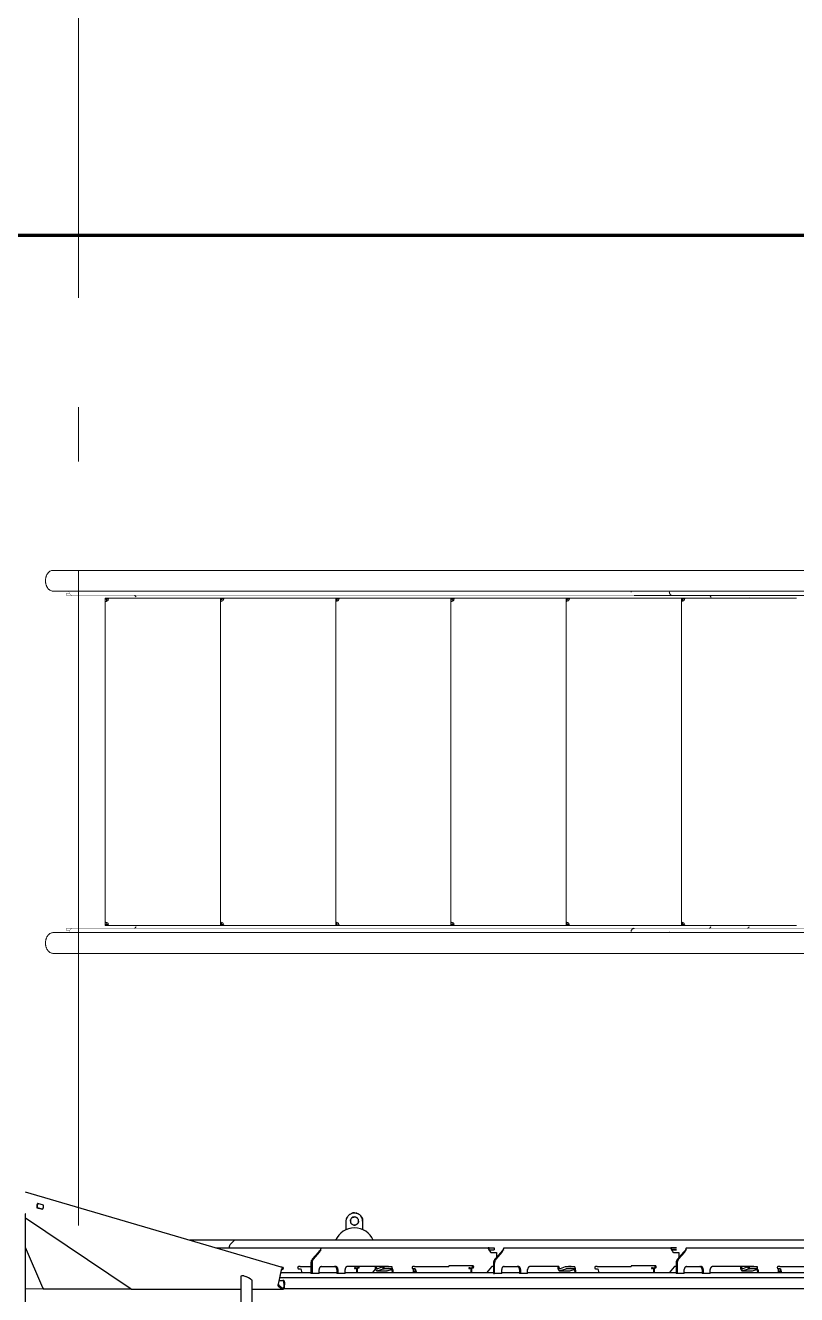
# Model space of a CAD drawing. Header units: millimetres. Extents: x -187347 to 135007, y -6415 to 292048.
# Drawn here: x -45037 to -43623, y 11482 to 13808 of the extents above; entities that cross this region are included whole.
import ezdxf

# ---------------------------------------------------------------- set-up
doc = ezdxf.new("R2010")
doc.units = ezdxf.units.MM
doc.header["$LTSCALE"] = 100
doc.linetypes.add('Z_LINE-CNTR', pattern=[17, 12, -2, 1, -2])
doc.layers.get('0').update_dxf_attribs({"lineweight": 18})
for name, color, linetype, lineweight in [('A-ANNO-DIMS', 211, 'Continuous', 5), ('BORDER', 4, 'Continuous', 70), ('S-GRID', 7, 'Continuous', 5)]:
    doc.layers.add(name, color=color, linetype=linetype, lineweight=lineweight)
doc.layers.add('Layout Cabinplant', color=30, linetype='Continuous')

# ---------------------------------------------------------------- blocks, each defined once
blk = doc.blocks.new('A0-Frame')
at = {"layer": 'BORDER', "color": 252, "ltscale": 25}
blk.add_lwpolyline([(0, 83100), (117900, 83100), (117900, 0), (0, 0)], close=True, dxfattribs=at)
blk = doc.blocks.new('CP_Giblet area_New')
at = {"color": 0, "linetype": 'Continuous'}
for p, q in [((3860.3, -2406), (3860.3, -2977.9)), ((3444.7, -2528), (3444.7, -2855.9)), ((3464.4, -2518.8), (3464.7, -2864.6)), ((2337.4, -2840.9), (3386.3, -2840.9)), ((2337.4, -2860.9), (3393.8, -2860.9)), ((3385.2, -2843.5), (3385, -2851)), ((3386.3, -2851.1), (3386.5, -2843.6)), ((3388.2, -2841.6), (3391.5, -2841.6)), ((3394.9, -2856.1), (3388.6, -2856.1)), ((3444.7, -2840.1), (3388.7, -2840.1)), ((3389, -2841.8), (3391.7, -2843.4)), ((3392.3, -2842.1), (3389.6, -2840.5)), ((3396.4, -2849.1), (3390.7, -2875)), ((3391.4, -2875.4), (3397.2, -2849.1)), ((3391.7, -2843.4), (3392.3, -2842.1)), ((3391.7, -2843.4), (3396.2, -2847.3)), ((3397, -2846.2), (3392.3, -2842.1)), ((3397, -2846.2), (3396.2, -2847.3)), ((3445, -2856.7), (3444.7, -2855.9)), ((3446, -2857.7), (3445, -2856.7)), ((3447.4, -2858.9), (3446, -2857.7)), ((3448.1, -2859.3), (3447.4, -2858.9)), ((3451.5, -2861.2), (3448.1, -2859.3)), ((3666.3, -2840.1), (3464.7, -2840.1)), ((3667.2, -2840.5), (3670.2, -2842.3)), ((3826, -2840.4), (3668.2, -2840.4)), ((3670.2, -2842.3), (3668.9, -2840.7)), ((3670.2, -2842.3), (3860.3, -2970)), ((3826.7, -2840.7), (3828.3, -2842.3)), ((3827.7, -2840.9), (3826.9, -2840.9)), ((3827.7, -2840.9), (3828.5, -2840.9)), ((3827.7, -2841.7), (3827.7, -2840.9)), ((3828.3, -2842.3), (3828.5, -2841)), ((3828.3, -2842.3), (3860.3, -2916.6)), ((3860.3, -2840.6), (3828.5, -2841)), ((2332.5, -2869.9), (2604.6, -2869.9)), ((2477.2, -2881.4), (2414.6, -2881.4)), ((2475.9, -2877.4), (2473.9, -2869.9)), ((2476.3, -2869.9), (2475.9, -2877.4)), ((2475.9, -2877.4), (2479.7, -2877.4)), ((2477.2, -2881.4), (2480, -2881.4)), ((2477.8, -2869.9), (2479.7, -2877.4)), ((2480, -2877.4), (2480, -2869.9)), ((2516.1, -2869.9), (2516.1, -2871.4)), ((2527.3, -2873.5), (2517.9, -2876.9)), ((2517.9, -2876.9), (2518.2, -2880.8)), ((2518.1, -2871.4), (2518.1, -2869.9)), ((2518.2, -2872.6), (2518.1, -2871.4)), ((2519.4, -2876.3), (2518.2, -2872.6)), ((2518.9, -2880.6), (2518.2, -2880.8)), ((2518.6, -2877.2), (2532.6, -2877.2)), ((2519, -2881.1), (2518.6, -2877.2)), ((2519, -2881.1), (2533, -2881.1)), ((2523.8, -2881.1), (2524.8, -2881.4)), ((2524.8, -2881.4), (2530, -2881.4)), ((2526.8, -2881.4), (2525.8, -2881.1)), ((2528, -2873.4), (2527.3, -2873.5)), ((2545.5, -2873.4), (2528, -2873.4)), ((2528.9, -2873.6), (2528, -2873.4)), ((2530, -2881.4), (2532, -2881.4)), ((2530, -2881.4), (2547.5, -2881.4)), ((2532.6, -2877.2), (2533, -2881.1)), ((2535.4, -2877.5), (2532.6, -2877.2)), ((2535.4, -2876.9), (2544.8, -2873.5)), ((2535.7, -2880.8), (2535.4, -2876.9)), ((2535.7, -2880.8), (2545.1, -2877.5)), ((2544.8, -2873.5), (2545.5, -2873.4)), ((2549.5, -2881.4), (2547.5, -2881.4)), ((2547.5, -2881.4), (2600.3, -2881.4)), ((2549.5, -2881.4), (2600.3, -2881.4)), ((2604.6, -2868.9), (2617.6, -2868.9)), ((2604.6, -2868.9), (2604.6, -2876.4)), ((2617.6, -2868.9), (2619.6, -2868.9)), ((2617.6, -2876.4), (2617.6, -2868.9)), ((2619.6, -2876.4), (2619.6, -2868.9)), ((2619.6, -2869.9), (2652.3, -2869.9)), ((2648, -2881.4), (2622, -2881.4)), ((2652.3, -2868.9), (2652.3, -2876.4)), ((2652.3, -2868.9), (2665.3, -2868.9)), ((2665.3, -2887.9), (2665.3, -2868.9)), ((2665.3, -2868.9), (2667.3, -2868.9)), ((2667.3, -2887.9), (2667.3, -2868.9)), ((2667.3, -2869.9), (2939.5, -2869.9)), ((2667.3, -2881.4), (2669.8, -2881.4)), ((2670.7, -2881.2), (2679.9, -2869.9)), ((2710.5, -2878.9), (2705.3, -2878.9)), ((2705.3, -2882.9), (2749.5, -2882.9)), ((2707, -2869.9), (2707, -2877.9)), ((2707, -2877.9), (2710.5, -2877.9)), ((2709, -2877.9), (2709, -2869.9)), ((2710.5, -2877.9), (2710.5, -2878.9)), ((2712.5, -2877.9), (2710.5, -2877.9)), ((2710.5, -2878.9), (2712.5, -2878.9)), ((2712.5, -2878.9), (2712.5, -2877.9)), ((2812, -2881.4), (2749.5, -2881.4)), ((2749.5, -2882.9), (2749.5, -2881.4)), ((2810.7, -2877.4), (2808.7, -2869.9)), ((2814.9, -2877.4), (2811.5, -2877.4)), ((2812, -2881.4), (2814.9, -2881.4)), ((2851, -2869.9), (2851, -2871.4)), ((2862.1, -2873.5), (2852.4, -2877)), ((2852.8, -2881), (2852.4, -2877)), ((2853, -2871.4), (2853, -2869.9)), ((2853, -2872.6), (2853, -2871.4)), ((2854.2, -2876.3), (2853, -2872.6)), ((2853.1, -2877.2), (2867.5, -2877.2)), ((2853.5, -2881.1), (2867.8, -2881.1)), ((2858.6, -2881.1), (2859.6, -2881.4)), ((2859.6, -2881.4), (2864.8, -2881.4)), ((2861.6, -2881.4), (2860.6, -2881.1)), ((2862.8, -2873.4), (2862.1, -2873.5)), ((2880.3, -2873.4), (2862.8, -2873.4)), ((2869.7, -2877), (2879.6, -2873.5)), ((2870.5, -2880.8), (2880, -2877.5)), ((2879.6, -2873.5), (2880.3, -2873.4)), ((2882.3, -2881.4), (2935.1, -2881.4)), ((2884.3, -2881.4), (2882.3, -2881.4)), ((2884.3, -2881.4), (2935.1, -2881.4)), ((2939.5, -2868.9), (2952.5, -2868.9)), ((2939.5, -2868.9), (2939.5, -2876.4)), ((2952.5, -2876.4), (2952.5, -2868.9)), ((2952.5, -2868.9), (2954.4, -2868.9)), ((2954.4, -2876.4), (2952.5, -2876.4)), ((2954.4, -2869.9), (2987.1, -2869.9)), ((2954.4, -2876.4), (2954.4, -2868.9)), ((2982.8, -2881.4), (2956.8, -2881.4)), ((2987.1, -2868.9), (3000.1, -2868.9)), ((2987.1, -2868.9), (2987.1, -2876.4)), ((3002.1, -2868.9), (3000.1, -2868.9)), ((3000.1, -2868.9), (3000.1, -2887.9)), ((3002.1, -2887.9), (3002.1, -2868.9)), ((3002.1, -2869.9), (3274.3, -2869.9)), ((3002.1, -2881.4), (3004.6, -2881.4)), ((3005.8, -2880.8), (3014.7, -2869.9)), ((3045.3, -2878.9), (3040.1, -2878.9)), ((3040.1, -2882.9), (3084.3, -2882.9)), ((3041.8, -2869.9), (3041.8, -2877.9)), ((3041.8, -2877.9), (3045.3, -2877.9)), ((3043.8, -2877.9), (3043.8, -2869.9)), ((3047.3, -2877.9), (3045.3, -2877.9)), ((3045.3, -2877.9), (3045.3, -2878.9)), ((3045.3, -2878.9), (3047.3, -2878.9)), ((3047.3, -2878.9), (3047.3, -2877.9)), ((3084.3, -2882.9), (3084.3, -2881.4)), ((3146.8, -2881.4), (3084.3, -2881.4)), ((3145.5, -2877.4), (3143.6, -2869.9)), ((3145.9, -2869.9), (3145.5, -2877.4)), ((3145.5, -2877.4), (3149.4, -2877.4)), ((3146.8, -2881.4), (3149.7, -2881.4)), ((3147.4, -2869.9), (3149.4, -2877.4)), ((3149.7, -2877.4), (3149.7, -2869.9)), ((3185.8, -2869.9), (3185.8, -2871.4)), ((3196.9, -2873.5), (3187.5, -2876.9)), ((3187.5, -2876.9), (3187.8, -2880.8)), ((3187.8, -2871.4), (3187.8, -2869.9)), ((3187.8, -2872.6), (3187.8, -2871.4)), ((3189, -2876.3), (3187.8, -2872.6)), ((3188.5, -2880.6), (3187.8, -2880.8)), ((3188.2, -2877.2), (3202.3, -2877.5)), ((3188.6, -2881.1), (3188.2, -2877.2)), ((3188.6, -2881.1), (3202.6, -2881.1)), ((3193.4, -2881.1), (3194.4, -2881.4)), ((3194.4, -2881.4), (3199.6, -2881.4)), ((3196.4, -2881.4), (3195.4, -2881.1)), ((3196.9, -2873.5), (3197.6, -2873.4)), ((3215.1, -2873.4), (3197.6, -2873.4)), ((3199.6, -2881.4), (3217.1, -2881.4)), ((3202.3, -2877.5), (3202.6, -2881.1)), ((3205, -2877.5), (3202.3, -2877.5)), ((3204.9, -2880.9), (3205, -2876.9)), ((3204.9, -2880.9), (3214.8, -2877.5)), ((3205, -2876.9), (3214.4, -2873.5)), ((3214.4, -2873.5), (3215.1, -2873.4)), ((3217.1, -2881.4), (3269.9, -2881.4)), ((3219.1, -2881.4), (3217.1, -2881.4)), ((3218.5, -2877.3), (3224.5, -2869.9)), ((3219.1, -2881.4), (3269.9, -2881.4)), ((3255.1, -2878.9), (3249.9, -2878.9)), ((3251.6, -2869.9), (3251.6, -2877.9)), ((3251.6, -2877.9), (3255.1, -2877.9)), ((3253.6, -2877.9), (3253.6, -2869.9)), ((3255.1, -2877.9), (3255.1, -2878.9)), ((3257.1, -2877.9), (3255.1, -2877.9)), ((3255.1, -2878.9), (3257.1, -2878.9)), ((3257.1, -2878.9), (3257.1, -2877.9)), ((3274.3, -2868.9), (3287.3, -2868.9)), ((3274.3, -2868.9), (3274.3, -2876.4)), ((3287.3, -2876.4), (3287.3, -2868.9)), ((3287.3, -2868.9), (3289.3, -2868.9)), ((3289.3, -2876.4), (3289.3, -2868.9)), ((3289.3, -2869.9), (3321.9, -2869.9)), ((3317.6, -2881.4), (3291.6, -2881.4)), ((3321.9, -2868.9), (3321.9, -2876.4)), ((3321.9, -2868.9), (3334.9, -2868.9)), ((3334.9, -2887.9), (3334.9, -2868.9)), ((3334.9, -2868.9), (3336.9, -2868.9)), ((3336.9, -2887.9), (3336.9, -2868.9)), ((3336.9, -2869.9), (3391.8, -2869.9)), ((3356.6, -2881.4), (3336.9, -2881.4)), ((3355.3, -2877.4), (3353.4, -2869.9)), ((3359.5, -2877.4), (3356.2, -2877.4)), ((3356.6, -2881.4), (3359.5, -2881.4)), ((3387.5, -2877.1), (3387.1, -2878.7)), ((3388.8, -2876.9), (3388.5, -2878.4)), ((3388.5, -2878.4), (3389, -2878.4)), ((3389.3, -2876.9), (3388.8, -2876.9)), ((3860.9, -3018.5), (3391.9, -2880.8)), ((3453.1, -2862.1), (3451.5, -2861.2)), ((3455.5, -2863.1), (3453.1, -2862.1)), ((3456.3, -2863.5), (3455.5, -2863.1)), ((3457.8, -2864), (3456.3, -2863.5)), ((3460, -2864.7), (3457.8, -2864)), ((3460.7, -2864.9), (3460, -2864.7)), ((3461.9, -2865.2), (3460.7, -2864.9)), ((3463.7, -2865.3), (3461.9, -2865.2)), ((3464.3, -2865.1), (3463.7, -2865.3)), ((2662.7, -2895), (2651.5, -2907.9)), ((2653.5, -2907.9), (2664.7, -2895)), ((2662, -2907.1), (2662, -2898.2)), ((2670.5, -2907.1), (2662, -2907.1)), ((2997.5, -2895), (2986.3, -2907.9)), ((2988.3, -2907.9), (2999.5, -2895)), ((2996.8, -2907.1), (2996.8, -2898.2)), ((3005.3, -2907.1), (2996.8, -2907.1)), ((3000.1, -2887.9), (3002.1, -2887.9)), ((3332.4, -2895), (3321.2, -2907.9)), ((3323.2, -2907.9), (3334.4, -2895)), ((2021.7, -2929.9), (3477, -2929.9)), ((2648.4, -2915.9), (2342.2, -2915.9)), ((2648.4, -2911.9), (2649.4, -2911.6)), ((2648.6, -2915.4), (2648.4, -2915.9)), ((2649.1, -2913.6), (2648.6, -2915.4)), ((2650, -2911), (2649.1, -2913.6)), ((2649.1, -2913.6), (2649.6, -2912.6)), ((2649.4, -2911.6), (2650.6, -2910.7)), ((2649.6, -2912.6), (2650, -2911.9)), ((2651.5, -2907.9), (2650, -2911)), ((2650, -2911.9), (2650.6, -2910.7)), ((2650.6, -2910.7), (2651.9, -2909.5)), ((2650.6, -2910.7), (2651.9, -2909.5)), ((2651.5, -2907.9), (2653.5, -2907.9)), ((2651.9, -2909.5), (2653.5, -2907.9)), ((2675.3, -2911.9), (2666.4, -2911.9)), ((2666.4, -2911.9), (2675.3, -2911.9)), ((2666.4, -2915.9), (2675.1, -2915.9)), ((2682, -2915.9), (2666.4, -2915.9)), ((2674.1, -2909.5), (2673.1, -2907.9)), ((2675, -2911.1), (2674.1, -2909.5)), ((2676.2, -2913.6), (2675, -2911.1)), ((2675.1, -2915.9), (2677, -2915.9)), ((2677.1, -2915.3), (2676.2, -2913.6)), ((2677, -2915.9), (2677.1, -2915.3)), ((2983.2, -2915.9), (2677, -2915.9)), ((2983.2, -2911.9), (2984.2, -2911.6)), ((2983.4, -2915.4), (2983.2, -2915.9)), ((2983.9, -2913.6), (2983.4, -2915.4)), ((2984.8, -2911), (2983.9, -2913.6)), ((2983.9, -2913.6), (2984.5, -2912.6)), ((2984.2, -2911.6), (2985.4, -2910.7)), ((2984.5, -2912.6), (2984.8, -2911.9)), ((2986.3, -2907.9), (2984.8, -2911)), ((2984.8, -2911.9), (2985.4, -2910.7)), ((2985.4, -2910.7), (2986.7, -2909.5)), ((2985.4, -2910.7), (2986.7, -2909.5)), ((2986.3, -2907.9), (2988.3, -2907.9)), ((2986.7, -2909.5), (2988.3, -2907.9)), ((3009.8, -2911.9), (3001.2, -2911.9)), ((3001.2, -2915.9), (3001.2, -2911.9)), ((3009.9, -2915.9), (3001.2, -2915.9)), ((3008.9, -2909.5), (3007.9, -2907.9)), ((3009.8, -2911.1), (3008.9, -2909.5)), ((3011, -2913.6), (3009.8, -2911.1)), ((3009.8, -2911.9), (3009.9, -2915.9)), ((3009.9, -2915.9), (3011.9, -2915.9)), ((3011.9, -2915.3), (3011, -2913.6)), ((3011.9, -2915.9), (3011.9, -2915.3)), ((3318, -2915.9), (3011.9, -2915.9)), ((3318, -2911.9), (3319, -2911.6)), ((3318.2, -2915.4), (3318, -2915.9)), ((3511.5, -2915.9), (3318, -2915.9)), ((3318.7, -2913.6), (3318.2, -2915.4)), ((3319.6, -2911), (3318.7, -2913.6)), ((3318.7, -2913.6), (3319.3, -2912.6)), ((3319, -2911.6), (3320.2, -2910.7)), ((3319.3, -2912.6), (3319.6, -2911.9)), ((3321.2, -2907.9), (3319.6, -2911)), ((3319.6, -2911.9), (3320.2, -2910.7)), ((3320.2, -2910.7), (3321.5, -2909.5)), ((3320.2, -2910.7), (3321.5, -2909.5)), ((3321.2, -2907.9), (3323.2, -2907.9)), ((3321.5, -2909.5), (3323.2, -2907.9)), ((3477, -2929.9), (3484.9, -2922)), ((3477, -2929.9), (3559.2, -2929.9)), ((3484.9, -2922), (3485.8, -2920.8)), ((3485.8, -2920.8), (3486.1, -2920.1)), ((3486.1, -2920.1), (3486.5, -2919.3)), ((3486.5, -2919.3), (3486.8, -2917.7)), ((3486.8, -2917.7), (3487, -2915.9)), ((3240.2, -2948.4), (3242.1, -2949.3)), ((3242.1, -2964.9), (3242.1, -2949.3)), ((3242.1, -2949.3), (3242.7, -2949.5)), ((3265.7, -2951.4), (3272.1, -2949.3)), ((3272.1, -2949.3), (3272.1, -2964.9)), ((3242.6, -2968.8), (3242.1, -2964.9)), ((3242.1, -2964.9), (3242.6, -2968.8)), ((3244, -2972.3), (3242.6, -2968.8)), ((3243.1, -2970.2), (3244, -2972.3)), ((3245.4, -2974.4), (3244, -2972.3)), ((3244.4, -2972.8), (3245.4, -2974.4)), ((3247.8, -2976.7), (3245.4, -2974.4)), ((3246.2, -2975.1), (3247.8, -2976.7)), ((3251.6, -2978.9), (3247.8, -2976.7)), ((3249.8, -2963), (3249.6, -2964.9)), ((3249.6, -2964.9), (3249.8, -2963)), ((3249.6, -2964.9), (3249.8, -2966.9)), ((3250.5, -2961.2), (3249.8, -2963)), ((3249.8, -2963), (3250.2, -2962.1)), ((3249.8, -2966.9), (3250.5, -2968.6)), ((3250.5, -2968.6), (3250.2, -2967.7)), ((3251.2, -2960.2), (3250.5, -2961.2)), ((3250.5, -2968.6), (3251.2, -2969.7)), ((3251.2, -2969.7), (3250.5, -2968.6)), ((3252.4, -2959.1), (3251.2, -2960.2)), ((3251.2, -2969.7), (3252.4, -2970.8)), ((3252.4, -2970.8), (3251.2, -2969.7)), ((3254.3, -2957.9), (3252.4, -2959.1)), ((3252.4, -2959.1), (3253.3, -2958.6)), ((3252.4, -2970.8), (3254.3, -2971.9)), ((3254.3, -2971.9), (3253.3, -2971.3)), ((3255.6, -2957.6), (3254.3, -2957.9)), ((3254.3, -2957.9), (3255.6, -2957.6)), ((3254.3, -2971.9), (3255.6, -2972.3)), ((3257, -2957.4), (3255.6, -2957.6)), ((3255.6, -2957.6), (3256.5, -2957.5)), ((3255.6, -2972.3), (3257, -2972.4)), ((3257, -2972.4), (3256.5, -2972.4)), ((3258.5, -2957.6), (3257, -2957.4)), ((3257, -2957.4), (3257.6, -2957.5)), ((3257, -2972.4), (3258.5, -2972.3)), ((3258.5, -2972.3), (3257.6, -2972.4)), ((3259.7, -2957.9), (3258.5, -2957.6)), ((3258.5, -2972.3), (3259.8, -2971.9)), ((3259.8, -2971.9), (3258.5, -2972.3)), ((3261.7, -2959), (3259.7, -2957.9)), ((3259.7, -2957.9), (3260.8, -2958.6)), ((3259.8, -2971.9), (3261.7, -2970.8)), ((3261.7, -2970.8), (3260.8, -2971.3)), ((3262.9, -2960.2), (3261.7, -2959)), ((3261.7, -2959), (3262.9, -2960.2)), ((3261.7, -2970.8), (3262.9, -2969.7)), ((3266.2, -2976.8), (3262.4, -2979)), ((3263.6, -2961.2), (3262.9, -2960.2)), ((3262.9, -2960.2), (3263.6, -2961.2)), ((3262.9, -2969.7), (3263.6, -2968.6)), ((3263.6, -2961.2), (3263.9, -2962.1)), ((3264.3, -2963), (3263.6, -2961.2)), ((3263.6, -2968.6), (3264.3, -2966.9)), ((3264.3, -2966.9), (3263.9, -2967.7)), ((3264.6, -2964.9), (3264.3, -2963)), ((3264.3, -2966.9), (3264.6, -2964.9)), ((3264.6, -2964.9), (3264.3, -2966.9)), ((3264.4, -2977.8), (3266.2, -2976.8)), ((3268.7, -2974.4), (3266.2, -2976.8)), ((3268, -2975.1), (3268.7, -2974.4)), ((3270.1, -2972.3), (3268.7, -2974.4)), ((3269.8, -2972.8), (3270.1, -2972.3)), ((3271.5, -2968.8), (3270.1, -2972.3)), ((3271, -2970.2), (3271.5, -2968.8)), ((3272.1, -2964.9), (3271.5, -2968.8)), ((3249.7, -2977.8), (3251.6, -2978.9)), ((3254.1, -2979.6), (3251.6, -2978.9)), ((3253, -2979.3), (3254.1, -2979.6)), ((3257, -2979.9), (3254.1, -2979.6)), ((3255.6, -2979.8), (3257, -2979.9)), ((3259.9, -2979.7), (3257, -2979.9)), ((3258.5, -2979.8), (3259.9, -2979.7)), ((3262.4, -2979), (3259.9, -2979.7)), ((3261.1, -2979.3), (3262.4, -2979)), ((3827.5, -2994.3), (3837.6, -2997.3)), ((3829.3, -2986.4), (3838.6, -2989.3)), ((3839.3, -2989.3), (3829.3, -2986.4)), ((3860.7, -2978.7), (3860.3, -2977.9))]:
    blk.add_line(p, q, dxfattribs=at)
for start, end in [(203.3333, 270), (270, 336.6667), (293.5792, 296.6677)]:
    blk.add_arc((3257.1, -2914.9), 37.5, start, end, dxfattribs=at)
for points in [[(3385, -2851), (3385, -2852), (3385.1, -2852.9), (3385.2, -2853.4), (3385.3, -2853.8), (3385.4, -2854.2), (3385.6, -2854.5), (3385.7, -2854.8), (3385.8, -2855), (3386, -2855.2), (3386.2, -2855.4), (3386.7, -2855.9), (3387.3, -2856)], [(3388.7, -2840.1), (3387.7, -2840.2), (3386.7, -2840.6), (3386.5, -2840.7), (3386.3, -2840.9), (3386, -2841.2), (3385.8, -2841.6), (3385.4, -2842.5), (3385.2, -2843.5)], [(3386.3, -2851.1), (3386.3, -2852), (3386.4, -2853), (3386.5, -2853.4), (3386.6, -2853.8), (3386.7, -2854.2), (3386.9, -2854.6), (3387, -2854.8), (3387.1, -2855.1), (3387.3, -2855.3), (3387.5, -2855.5), (3388, -2855.8), (3388.6, -2856.1)], [(3388.2, -2841.6), (3387.8, -2841.7), (3387.4, -2841.9), (3387.2, -2842), (3387.1, -2842.1), (3387, -2842.3), (3386.9, -2842.5), (3386.6, -2843), (3386.5, -2843.6)], [(3389, -2841.8), (3388.6, -2841.7), (3388.2, -2841.6)], [(3389.6, -2840.5), (3389.1, -2840.3), (3388.7, -2840.1)], [(3396.5, -2848.3), (3396.3, -2847.8), (3396.2, -2847.3)], [(3396.4, -2849.1), (3396.5, -2848.9), (3396.5, -2848.7), (3396.5, -2848.5), (3396.5, -2848.3)], [(3397.3, -2847), (3397.1, -2846.6), (3397, -2846.2)], [(3397.2, -2849.1), (3397.3, -2848.6), (3397.3, -2848), (3397.3, -2847.5), (3397.3, -2847)], [(3667.2, -2840.5), (3666.7, -2840.3), (3666.3, -2840.1)], [(3668.2, -2840.4), (3667.7, -2840.4), (3667.2, -2840.5)], [(3668.9, -2840.7), (3668.5, -2840.5), (3668.2, -2840.4)], [(3826.7, -2840.7), (3826.4, -2840.5), (3826, -2840.4)], [(2480, -2881.4), (2480.5, -2881.3), (2480.9, -2881.2), (2481, -2881.1), (2481.2, -2881), (2481.3, -2880.8), (2481.4, -2880.6), (2481.6, -2880.3), (2481.7, -2880.1), (2481.7, -2879.9), (2481.7, -2879.6), (2481.8, -2879.3), (2481.7, -2879.1), (2481.7, -2878.8), (2481.6, -2878.6), (2481.5, -2878.4), (2481.4, -2878.2), (2481.2, -2878), (2481, -2877.8), (2480.5, -2877.6), (2480, -2877.4)], [(2516.1, -2871.4), (2516.2, -2872.9), (2516.5, -2874.4), (2517, -2875.7), (2517.9, -2876.9)], [(2517.9, -2876.9), (2518.2, -2877), (2518.6, -2877.2)], [(2518.2, -2880.8), (2518.6, -2881), (2519, -2881.1)], [(2532.6, -2877.2), (2533.1, -2877.2), (2533.6, -2877.2), (2533.8, -2877.1), (2534, -2877.1), (2534.4, -2877.1), (2534.7, -2877), (2535, -2876.9), (2535.4, -2876.9)], [(2533, -2881.1), (2533.5, -2881.1), (2534, -2881.1), (2534.2, -2881.1), (2534.4, -2881.1), (2534.7, -2881), (2535, -2880.9), (2535.4, -2880.9), (2535.7, -2880.8)], [(2547.5, -2881.4), (2547.4, -2880.6), (2547.3, -2879.7), (2547.2, -2879.5), (2547.2, -2879.2), (2547, -2878.9), (2546.9, -2878.6), (2546.7, -2878.3), (2546.5, -2878), (2546.4, -2877.8), (2546.1, -2877.7), (2545.7, -2877.5), (2545.1, -2877.5)], [(2549.5, -2881.4), (2549.4, -2879.9), (2549.2, -2878.3), (2549, -2877.6), (2548.8, -2877), (2548.6, -2876.3), (2548.3, -2875.7), (2548, -2875.2), (2547.7, -2874.8), (2547.4, -2874.4), (2547, -2874), (2546.3, -2873.6), (2545.5, -2873.4)], [(2600.3, -2881.4), (2601.2, -2881.3), (2602, -2881.1), (2602.3, -2880.9), (2602.5, -2880.8), (2602.8, -2880.5), (2603.1, -2880.2), (2603.5, -2879.7), (2603.9, -2879.2), (2604.1, -2878.8), (2604.3, -2878.3), (2604.6, -2877.4), (2604.6, -2876.4)], [(2617.6, -2876.4), (2617.7, -2877.4), (2618, -2878.3), (2618.1, -2878.8), (2618.4, -2879.2), (2618.6, -2879.6), (2618.9, -2880), (2619.1, -2880.2), (2619.4, -2880.4), (2619.7, -2880.7), (2620.1, -2880.9), (2621, -2881.3), (2622, -2881.4)], [(2619.6, -2876.4), (2619.7, -2877.4), (2620, -2878.3), (2620.1, -2878.8), (2620.4, -2879.2), (2620.6, -2879.6), (2620.9, -2880), (2621.1, -2880.2), (2621.4, -2880.4), (2621.7, -2880.7), (2622.1, -2880.9), (2623, -2881.3), (2624, -2881.4)], [(2648, -2881.4), (2648.8, -2881.3), (2649.6, -2881.1), (2649.9, -2880.9), (2650.1, -2880.8), (2650.5, -2880.5), (2650.8, -2880.2), (2651.2, -2879.7), (2651.5, -2879.2), (2651.8, -2878.8), (2652, -2878.3), (2652.2, -2877.4), (2652.3, -2876.4)], [(2669.8, -2881.4), (2670, -2881.4), (2670.2, -2881.3), (2670.4, -2881.2), (2670.7, -2881.2)], [(2705.3, -2878.9), (2704.8, -2879), (2704.4, -2879.2), (2704.3, -2879.3), (2704.2, -2879.4), (2704, -2879.6), (2703.9, -2879.8), (2703.8, -2880), (2703.7, -2880.3), (2703.6, -2880.5), (2703.6, -2880.8), (2703.6, -2881), (2703.6, -2881.3), (2703.7, -2881.5), (2703.7, -2881.8), (2703.8, -2882), (2704, -2882.2), (2704.1, -2882.4), (2704.3, -2882.5), (2704.8, -2882.8), (2705.3, -2882.9)], [(2707.3, -2878.9), (2706.8, -2879), (2706.4, -2879.2), (2706.3, -2879.3), (2706.2, -2879.4), (2706, -2879.6), (2705.9, -2879.8), (2705.8, -2880), (2705.7, -2880.3), (2705.6, -2880.5), (2705.6, -2880.8), (2705.6, -2881), (2705.6, -2881.3), (2705.7, -2881.5), (2705.7, -2881.8), (2705.8, -2882), (2706, -2882.2), (2706.1, -2882.4), (2706.3, -2882.5), (2706.8, -2882.8), (2707.3, -2882.9)], [(2814.9, -2881.4), (2815.3, -2881.3), (2815.7, -2881.2), (2815.9, -2881.1), (2816, -2881), (2816.1, -2880.8), (2816.2, -2880.6), (2816.4, -2880.3), (2816.5, -2880.1), (2816.5, -2879.9), (2816.5, -2879.6), (2816.6, -2879.3), (2816.6, -2879.1), (2816.5, -2878.8), (2816.4, -2878.6), (2816.3, -2878.4), (2816.2, -2878.2), (2816, -2878), (2815.8, -2877.8), (2815.4, -2877.5), (2814.9, -2877.4)], [(2851, -2871.4), (2851, -2872.9), (2851.3, -2874.4), (2851.8, -2875.8), (2852.4, -2877)], [(2852.4, -2877), (2852.8, -2877.1), (2853.1, -2877.2)], [(2852.8, -2881), (2853.1, -2881.1), (2853.5, -2881.1)], [(2867.5, -2877.2), (2867.9, -2877.2), (2868.4, -2877.2), (2868.6, -2877.1), (2868.8, -2877.1), (2869, -2877.1), (2869.3, -2877.1), (2869.5, -2877), (2869.7, -2877)], [(2867.8, -2881.1), (2868.3, -2881.1), (2868.8, -2881.1), (2869, -2881.1), (2869.2, -2881.1), (2869.5, -2881), (2869.8, -2880.9), (2870.2, -2880.9), (2870.5, -2880.8)], [(2882.3, -2881.4), (2882.3, -2880.7), (2882.2, -2879.9), (2882.1, -2879.6), (2882, -2879.4), (2881.9, -2879.1), (2881.8, -2878.8), (2881.7, -2878.5), (2881.5, -2878.2), (2881.4, -2878), (2881.2, -2877.9), (2880.6, -2877.5), (2880, -2877.5)], [(2884.3, -2881.4), (2884.2, -2879.9), (2884, -2878.3), (2883.8, -2877.6), (2883.6, -2877), (2883.4, -2876.3), (2883.1, -2875.7), (2882.8, -2875.2), (2882.5, -2874.8), (2882.2, -2874.4), (2881.8, -2874), (2881.1, -2873.6), (2880.3, -2873.4)], [(2935.1, -2881.4), (2936, -2881.3), (2936.8, -2881.1), (2937.1, -2880.9), (2937.3, -2880.8), (2937.7, -2880.5), (2938, -2880.2), (2938.3, -2879.7), (2938.7, -2879.2), (2938.9, -2878.8), (2939.1, -2878.3), (2939.4, -2877.4), (2939.5, -2876.4)], [(2952.5, -2876.4), (2952.5, -2877.4), (2952.8, -2878.3), (2953, -2878.8), (2953.2, -2879.2), (2953.4, -2879.6), (2953.7, -2880), (2953.9, -2880.2), (2954.2, -2880.4), (2954.5, -2880.7), (2954.9, -2880.9), (2955.8, -2881.3), (2956.8, -2881.4)], [(2954.4, -2876.4), (2954.5, -2877.4), (2954.8, -2878.3), (2955, -2878.8), (2955.2, -2879.2), (2955.4, -2879.6), (2955.7, -2880), (2955.9, -2880.2), (2956.2, -2880.4), (2956.5, -2880.7), (2956.9, -2880.9), (2957.8, -2881.3), (2958.8, -2881.4)], [(2982.8, -2881.4), (2983.6, -2881.3), (2984.4, -2881.1), (2984.7, -2880.9), (2985, -2880.8), (2985.3, -2880.5), (2985.6, -2880.2), (2986, -2879.7), (2986.3, -2879.2), (2986.6, -2878.8), (2986.8, -2878.3), (2987, -2877.4), (2987.1, -2876.4)], [(3004.6, -2881.4), (3004.9, -2881.3), (3005.2, -2881.1), (3005.5, -2881), (3005.8, -2880.8)], [(3040.1, -2878.9), (3039.7, -2879), (3039.2, -2879.2), (3039.1, -2879.3), (3039, -2879.4), (3038.8, -2879.6), (3038.7, -2879.8), (3038.6, -2880), (3038.5, -2880.3), (3038.4, -2880.5), (3038.4, -2880.8), (3038.4, -2881), (3038.4, -2881.3), (3038.5, -2881.5), (3038.6, -2881.8), (3038.7, -2882), (3038.8, -2882.2), (3038.9, -2882.4), (3039.1, -2882.5), (3039.6, -2882.8), (3040.1, -2882.9)], [(3042.1, -2878.9), (3041.7, -2879), (3041.2, -2879.2), (3041.1, -2879.3), (3041, -2879.4), (3040.8, -2879.6), (3040.7, -2879.8), (3040.6, -2880), (3040.5, -2880.3), (3040.4, -2880.5), (3040.4, -2880.8), (3040.4, -2881), (3040.4, -2881.3), (3040.5, -2881.5), (3040.6, -2881.8), (3040.7, -2882), (3040.8, -2882.2), (3040.9, -2882.4), (3041.1, -2882.5), (3041.6, -2882.8), (3042.1, -2882.9)], [(3149.7, -2881.4), (3150.1, -2881.3), (3150.5, -2881.2), (3150.7, -2881.1), (3150.8, -2881), (3150.9, -2880.8), (3151.1, -2880.6), (3151.2, -2880.3), (3151.3, -2880.1), (3151.3, -2879.9), (3151.4, -2879.6), (3151.4, -2879.3), (3151.4, -2879.1), (3151.3, -2878.8), (3151.2, -2878.6), (3151.1, -2878.4), (3151, -2878.2), (3150.8, -2878), (3150.6, -2877.8), (3150.2, -2877.6), (3149.7, -2877.4)], [(3185.8, -2871.4), (3185.9, -2872.9), (3186.2, -2874.4), (3186.6, -2875.7), (3187.5, -2876.9)], [(3187.5, -2876.9), (3187.9, -2877), (3188.2, -2877.2)], [(3187.8, -2880.8), (3188.2, -2881), (3188.6, -2881.1)], [(3202.3, -2877.5), (3202.8, -2877.3), (3203.3, -2877.2), (3203.5, -2877.1), (3203.7, -2877.2), (3204, -2877.2), (3204.3, -2877.3), (3204.8, -2877.2), (3205, -2876.9)], [(3202.6, -2881.1), (3203.1, -2881.1), (3203.6, -2881.1), (3203.8, -2881.1), (3204, -2881.1), (3204.2, -2881), (3204.4, -2881), (3204.7, -2881), (3204.9, -2880.9)], [(3217.1, -2881.4), (3217.1, -2880.6), (3216.9, -2879.7), (3216.9, -2879.5), (3216.8, -2879.2), (3216.6, -2878.9), (3216.5, -2878.6), (3216.3, -2878.3), (3216.2, -2878), (3216, -2877.8), (3215.8, -2877.7), (3215.3, -2877.5), (3214.8, -2877.5)], [(3219.1, -2881.4), (3219, -2879.9), (3218.8, -2878.3), (3218.6, -2877.6), (3218.4, -2877), (3218.2, -2876.3), (3217.9, -2875.7), (3217.7, -2875.2), (3217.3, -2874.8), (3217, -2874.4), (3216.6, -2874), (3215.9, -2873.6), (3215.1, -2873.4)], [(3249.9, -2878.9), (3249.7, -2879), (3249.4, -2879), (3249.2, -2879.1), (3249.1, -2879.2), (3248.9, -2879.3), (3248.7, -2879.4), (3248.6, -2879.6), (3248.5, -2879.8), (3248.3, -2880.1), (3248.2, -2880.4), (3248.2, -2880.9), (3248.2, -2881.3)], [(3251.9, -2878.9), (3251.5, -2879), (3251.1, -2879.2), (3251, -2879.3), (3250.8, -2879.4), (3250.7, -2879.5), (3250.6, -2879.7), (3250.4, -2879.9), (3250.3, -2880.1), (3250.3, -2880.3), (3250.2, -2880.6), (3250.2, -2881.1), (3250.3, -2881.7)], [(3269.9, -2881.4), (3270.8, -2881.3), (3271.6, -2881.1), (3271.9, -2880.9), (3272.1, -2880.8), (3272.5, -2880.5), (3272.8, -2880.2), (3273.2, -2879.7), (3273.5, -2879.2), (3273.7, -2878.8), (3273.9, -2878.3), (3274.2, -2877.4), (3274.3, -2876.4)], [(3287.3, -2876.4), (3287.3, -2877.4), (3287.6, -2878.3), (3287.8, -2878.8), (3288, -2879.2), (3288.2, -2879.6), (3288.5, -2880), (3288.7, -2880.2), (3289, -2880.4), (3289.3, -2880.7), (3289.7, -2880.9), (3290.6, -2881.3), (3291.6, -2881.4)], [(3289.3, -2876.4), (3289.3, -2877.4), (3289.6, -2878.3), (3289.8, -2878.8), (3290, -2879.2), (3290.2, -2879.6), (3290.5, -2880), (3290.7, -2880.2), (3291, -2880.4), (3291.3, -2880.7), (3291.7, -2880.9), (3292.6, -2881.3), (3293.6, -2881.4)], [(3317.6, -2881.4), (3318.4, -2881.3), (3319.2, -2881.1), (3319.5, -2880.9), (3319.8, -2880.8), (3320.1, -2880.5), (3320.4, -2880.2), (3320.8, -2879.7), (3321.1, -2879.2), (3321.4, -2878.8), (3321.6, -2878.3), (3321.8, -2877.4), (3321.9, -2876.4)], [(3359.5, -2881.4), (3359.9, -2881.3), (3360.3, -2881.2), (3360.5, -2881.1), (3360.6, -2881), (3360.7, -2880.8), (3360.9, -2880.6), (3361, -2880.3), (3361.1, -2880.1), (3361.1, -2879.9), (3361.2, -2879.6), (3361.2, -2879.3), (3361.2, -2879.1), (3361.1, -2878.8), (3361, -2878.6), (3360.9, -2878.4), (3360.8, -2878.2), (3360.6, -2878), (3360.4, -2877.8), (3360, -2877.6), (3359.5, -2877.4)], [(3388.5, -2878.4), (3387.9, -2878.4), (3387.4, -2878.5), (3387.3, -2878.6), (3387.1, -2878.7)], [(3387.1, -2878.7), (3387.3, -2878.9), (3387.6, -2879.1), (3387.9, -2879.3), (3388.3, -2879.6), (3388.8, -2879.8), (3389.3, -2880), (3390.6, -2880.4), (3391.9, -2880.8)], [(3388.8, -2876.9), (3388.4, -2876.9), (3388, -2876.9), (3387.8, -2877), (3387.5, -2877.1)], [(3389, -2878.4), (3389.2, -2878.3), (3389.5, -2878.2), (3389.7, -2878.1), (3389.9, -2877.9), (3390.1, -2877.7), (3390.3, -2877.5), (3390.7, -2876.9), (3391.1, -2876.3)], [(3389.3, -2876.9), (3389.4, -2876.9), (3389.6, -2876.8), (3389.7, -2876.7), (3389.9, -2876.6), (3390, -2876.4), (3390.2, -2876.2), (3390.3, -2876), (3390.5, -2875.7)], [(3390.5, -2875.7), (3390.6, -2875.4), (3390.7, -2875)], [(3391.1, -2876.3), (3391.2, -2875.9), (3391.4, -2875.4)], [(2662.7, -2895), (2663.8, -2893.5), (2664.6, -2891.8), (2665.1, -2889.9), (2665.3, -2887.9)], [(2664.7, -2895), (2665.8, -2893.5), (2666.6, -2891.8), (2667.1, -2889.9), (2667.3, -2887.9)], [(2673.1, -2907.9), (2672.5, -2907.6), (2671.8, -2907.3), (2671.2, -2907.1), (2670.5, -2907.1)], [(2997.5, -2895), (2998.6, -2893.5), (2999.4, -2891.8), (2999.9, -2889.9), (3000.1, -2887.9)], [(2999.5, -2895), (3000.6, -2893.5), (3001.4, -2891.8), (3001.9, -2889.9), (3002.1, -2887.9)], [(3007.9, -2907.9), (3007.3, -2907.6), (3006.6, -2907.3), (3006, -2907.1), (3005.3, -2907.1)], [(3332.4, -2895), (3333.4, -2893.5), (3334.2, -2891.8), (3334.7, -2889.9), (3334.9, -2887.9)], [(3334.4, -2895), (3335.4, -2893.5), (3336.2, -2891.8), (3336.7, -2889.9), (3336.9, -2887.9)], [(3829.3, -2986.4), (3828.4, -2987.4), (3827.8, -2988.7), (3827.5, -2989.3), (3827.3, -2990), (3827.2, -2990.7), (3827.2, -2991.5), (3827.2, -2992.9), (3827.5, -2994.3)], [(3836.8, -2997.3), (3837.7, -2996.2), (3838.3, -2995), (3838.6, -2994.3), (3838.8, -2993.6), (3838.9, -2992.9), (3839, -2992.2), (3838.9, -2990.7), (3838.6, -2989.3)], [(3837.6, -2997.3), (3838.4, -2996.2), (3839.1, -2995), (3839.3, -2994.3), (3839.5, -2993.6), (3839.6, -2992.9), (3839.7, -2992.2), (3839.6, -2990.7), (3839.3, -2989.3)]]:
    blk.add_spline(points, degree=3, dxfattribs=at)
at = {"layer": 'A-ANNO-DIMS', "linetype": 'Continuous'}
for p, q in [((3810.1, -3455.4), (1565.2, -3455.4)), ((1565.2, -3493.4), (3810.1, -3493.4)), ((2651.9, -3506.4), (2446.3, -3506.4)), ((2651.6, -3507.1), (2651.6, -3507.8)), ((2657.6, -3506.4), (2651.9, -3506.4)), ((2651.9, -3508.4), (2657.6, -3508.4)), ((2652.1, -3509.2), (2652.6, -3510.4)), ((2653.6, -3511.4), (2654.7, -3511.9)), ((2654.7, -3511.9), (2655.8, -3512.3)), ((2655.6, -3508.4), (2655.8, -3512.3)), ((2655.6, -3508.4), (2657.6, -3508.4)), ((2655.8, -3512.3), (2657.6, -3512.1)), ((2863.2, -3506.4), (2657.6, -3506.4)), ((2657.6, -3506.4), (2657.6, -3508.4)), ((2657.6, -3512.1), (2657.6, -3508.4)), ((2657.6, -3512.1), (2657.6, -4100.7)), ((2862.9, -3507.1), (2862.9, -3507.8)), ((2868.9, -3506.4), (2863.2, -3506.4)), ((2863.2, -3508.4), (2868.9, -3508.4)), ((2863.3, -3509.2), (2863.9, -3510.4)), ((2864.9, -3511.4), (2866, -3511.9)), ((2866, -3511.9), (2867.1, -3512.3)), ((2866.9, -3508.4), (2867.1, -3512.3)), ((2866.9, -3508.4), (2868.9, -3508.4)), ((2867.1, -3512.3), (2868.9, -3512.1)), ((2868.9, -3506.4), (2868.9, -3508.4)), ((3074.4, -3506.4), (2868.9, -3506.4)), ((2868.9, -3512.1), (2868.9, -3508.4)), ((2868.9, -3512.1), (2868.9, -4100.7)), ((3074.1, -3507.1), (3074.2, -3507.8)), ((3080.1, -3506.4), (3074.4, -3506.4)), ((3074.4, -3508.4), (3080.1, -3508.4)), ((3074.6, -3509.2), (3075.1, -3510.4)), ((3076.1, -3511.4), (3077.3, -3511.9)), ((3078.1, -3508.4), (3078.1, -3512.1)), ((3078.1, -3508.4), (3080.1, -3508.4)), ((3078.1, -3512.1), (3080.1, -3512.1)), ((3285.7, -3506.4), (3080.1, -3506.4)), ((3080.1, -3506.4), (3080.1, -3508.4)), ((3080.1, -3512.1), (3080.1, -3508.4)), ((3080.1, -3512.1), (3080.1, -4100.7)), ((3285.4, -3507.1), (3285.5, -3507.8)), ((3285.5, -3507.8), (3285.8, -3508.9)), ((3291.4, -3506.4), (3285.7, -3506.4)), ((3285.8, -3508.9), (3291.4, -3508.4)), ((3285.8, -3508.9), (3286.4, -3510.4)), ((3287.4, -3511.4), (3288.6, -3511.9)), ((3289.4, -3508.4), (3291.4, -3508.4)), ((3289.4, -3508.4), (3289.4, -3512.1)), ((3289.4, -3512.1), (3291.4, -3512.1)), ((3291.4, -3506.4), (3291.4, -3508.4)), ((3497, -3506.4), (3291.4, -3506.4)), ((3291.4, -3512.1), (3291.4, -3508.4)), ((3291.4, -3512.1), (3291.4, -4100.7)), ((3496.7, -3507.1), (3496.7, -3507.8)), ((3502.7, -3506.4), (3497, -3506.4)), ((3497, -3508.4), (3502.7, -3508.4)), ((3497.2, -3509.2), (3497.7, -3510.4)), ((3498.7, -3511.4), (3499.8, -3511.9)), ((3500.7, -3508.4), (3502.7, -3508.4)), ((3500.7, -3508.4), (3500.7, -3512.1)), ((3500.7, -3512.1), (3502.7, -3512.1)), ((3708.2, -3506.4), (3502.7, -3506.4)), ((3502.7, -3506.4), (3502.7, -3508.4)), ((3502.7, -3512.1), (3502.7, -3508.4)), ((3502.7, -3512.1), (3502.7, -4100.7)), ((3708, -3507.1), (3708, -3507.8)), ((3713.9, -3506.4), (3708.2, -3506.4)), ((3708.2, -3508.4), (3713.9, -3508.4)), ((3708.4, -3509.2), (3708.9, -3510.4)), ((3709.9, -3511.4), (3711.1, -3511.9)), ((3711.1, -3511.9), (3712.2, -3512.3)), ((3711.9, -3508.4), (3712.2, -3512.3)), ((3711.9, -3508.4), (3713.9, -3508.4)), ((3712.2, -3512.3), (3713.9, -3512.1)), ((3713.9, -3506.4), (3713.9, -3508.4)), ((3713.9, -3512.1), (3713.9, -3508.4)), ((3713.9, -3512.1), (3713.9, -4100.7)), ((2656.4, -3512.4), (2656.9, -3512.4)), ((2867.7, -3512.4), (2868.2, -3512.4)), ((3079, -3512.4), (3079.5, -3512.4)), ((3290.2, -3512.4), (3290.8, -3512.4)), ((3501.5, -3512.4), (3502, -3512.4)), ((3712.8, -3512.4), (3713.3, -3512.4)), ((2674.3, -4111.4), (1665.2, -4111.4)), ((2446.3, -4106.4), (2651.9, -4106.4)), ((2603.8, -4108.8), (2603.2, -4106.4)), ((2651.6, -4105.3), (2651.6, -4105.8)), ((2652.1, -4103.6), (2651.7, -4104.6)), ((2657.6, -4104.4), (2651.7, -4104.6)), ((2651.7, -4104.6), (2651.9, -4106.4)), ((2651.9, -4106.4), (2657.6, -4106.4)), ((2652.6, -4102.4), (2652.1, -4103.6)), ((2654.8, -4100.9), (2653.6, -4101.4)), ((2655.6, -4100.7), (2655.6, -4104.4)), ((2657.6, -4104.4), (2655.6, -4104.4)), ((2656.9, -4100.4), (2656.2, -4100.5)), ((2657.6, -4104.4), (2657.6, -4100.7)), ((2657.6, -4104.4), (2657.6, -4106.4)), ((2657.6, -4106.4), (2863.2, -4106.4)), ((2744.3, -4111.4), (2674.3, -4111.4)), ((2862.9, -4105.3), (2862.9, -4105.8)), ((2863.3, -4103.6), (2863, -4104.6)), ((2868.9, -4104.4), (2863, -4104.6)), ((2863, -4104.6), (2863.2, -4106.4)), ((2863.2, -4106.4), (2868.9, -4106.4)), ((2863.9, -4102.4), (2863.3, -4103.6)), ((2866.1, -4100.9), (2864.9, -4101.4)), ((2866.9, -4100.7), (2866.9, -4104.4)), ((2868.9, -4104.4), (2866.9, -4104.4)), ((2868.2, -4100.4), (2867.5, -4100.5)), ((2868.9, -4104.4), (2868.9, -4100.7)), ((2868.9, -4104.4), (2868.9, -4106.4)), ((2868.9, -4106.4), (3074.4, -4106.4)), ((3074.2, -4105.3), (3074.1, -4105.8)), ((3074.6, -4103.6), (3074.3, -4104.6)), ((3080.1, -4104.4), (3074.3, -4104.6)), ((3074.3, -4104.6), (3074.4, -4106.4)), ((3074.4, -4106.4), (3080.1, -4106.4)), ((3075.1, -4102.4), (3074.6, -4103.6)), ((3077.7, -4100.8), (3076.1, -4101.4)), ((3078.8, -4100.5), (3077.7, -4100.8)), ((3077.7, -4100.8), (3078.1, -4104.4)), ((3080.1, -4104.4), (3078.1, -4104.4)), ((3079.4, -4100.4), (3078.8, -4100.5)), ((3080.1, -4104.4), (3080.1, -4100.7)), ((3080.1, -4104.4), (3080.1, -4106.4)), ((3080.1, -4106.4), (3285.7, -4106.4)), ((3285.4, -4105.3), (3285.4, -4105.8)), ((3285.9, -4103.6), (3285.6, -4104.6)), ((3291.4, -4104.4), (3285.6, -4104.6)), ((3285.6, -4104.6), (3285.7, -4106.4)), ((3285.7, -4106.4), (3291.4, -4106.4)), ((3286.4, -4102.4), (3285.9, -4103.6)), ((3288.6, -4100.9), (3287.4, -4101.4)), ((3289.4, -4100.7), (3289.4, -4104.4)), ((3291.4, -4104.4), (3289.4, -4104.4)), ((3290.7, -4100.4), (3290.1, -4100.5)), ((3291.4, -4104.4), (3291.4, -4100.7)), ((3291.4, -4104.4), (3291.4, -4106.4)), ((3291.4, -4106.4), (3497, -4106.4)), ((3496.7, -4105.3), (3496.7, -4105.8)), ((3497.2, -4103.6), (3496.8, -4104.6)), ((3502.7, -4104.4), (3496.8, -4104.6)), ((3496.8, -4104.6), (3497, -4106.4)), ((3497, -4106.4), (3502.7, -4106.4)), ((3497.7, -4102.4), (3497.2, -4103.6)), ((3500.2, -4100.8), (3498.7, -4101.4)), ((3501.3, -4100.5), (3500.2, -4100.8)), ((3500.2, -4100.8), (3500.7, -4104.4)), ((3502.7, -4104.4), (3500.7, -4104.4)), ((3502, -4100.4), (3501.3, -4100.5)), ((3502.7, -4104.4), (3502.7, -4100.7)), ((3502.7, -4104.4), (3502.7, -4106.4)), ((3502.7, -4106.4), (3708.2, -4106.4)), ((3708, -4105.3), (3708, -4105.8)), ((3708.4, -4103.6), (3708.1, -4104.6)), ((3713.9, -4104.4), (3708.1, -4104.6)), ((3708.1, -4104.6), (3708.2, -4106.4)), ((3708.2, -4106.4), (3713.9, -4106.4)), ((3708.9, -4102.4), (3708.4, -4103.6)), ((3711.5, -4100.8), (3709.9, -4101.4)), ((3712.6, -4100.5), (3711.5, -4100.8)), ((3711.5, -4100.8), (3711.9, -4104.4)), ((3713.9, -4104.4), (3711.9, -4104.4)), ((3713.3, -4100.4), (3712.6, -4100.5)), ((3713.9, -4104.4), (3713.9, -4100.7)), ((3713.9, -4104.4), (3713.9, -4106.4)), ((1565.2, -4119.4), (3810.1, -4119.4)), ((1565.2, -4119.4), (3808.9, -4119.4)), ((2750.2, -4119.4), (2749.8, -4117.3)), ((3810.1, -4157.4), (1565.2, -4157.4))]:
    blk.add_line(p, q, dxfattribs=at)
at = {"layer": 'A-ANNO-DIMS', "linetype": 'Continuous', "const_width": 0.5}
for points in [[(1665.2, -3501.4), (2674.3, -3501.4)], [(2533.8, -3504.1), (2533.2, -3506.4)], [(2536.4, -3501.4), (2674.3, -3501.4)], [(2603.2, -3506.4), (2603.8, -3504.1)], [(2674.3, -3501.4), (2744.3, -3501.4)], [(2674.3, -3501.4), (2744.3, -3501.4)], [(2680.2, -3493.4), (2679.8, -3495.5)], [(2744.3, -3501.4), (3774.6, -3501.4)], [(2749.8, -3495.5), (2750.2, -3493.4)], [(3657.9, -3504.1), (3657.3, -3506.4)], [(3775.7, -3501.3), (3774.6, -3501.4)], [(3774.6, -3501.4), (3785.6, -3501.4)], [(3776.9, -3500.6), (3775.7, -3501.3)], [(3777.7, -3499.8), (3776.9, -3500.6)], [(3778.4, -3498.9), (3777.7, -3499.8)], [(3779.5, -3497.4), (3778.4, -3498.9)], [(3779.7, -3496.5), (3779.5, -3497.4)], [(3785.6, -3497.4), (3779.5, -3497.4)], [(3780.1, -3495.5), (3779.7, -3496.5)], [(3781.4, -3493.4), (3780.1, -3495.5)], [(3785.6, -3497.4), (3785.6, -3501.4)], [(2533.2, -4106.4), (2533.8, -4108.8)], [(2674.3, -4111.4), (2536.4, -4111.4)], [(2744.3, -4111.4), (2674.3, -4111.4)], [(2679.8, -4117.3), (2680.2, -4119.4)], [(3774.6, -4111.4), (2744.3, -4111.4)], [(3657.9, -4108.8), (3657.3, -4106.4)], [(3785.6, -4111.4), (3774.6, -4111.4)], [(3775.7, -4111.6), (3774.6, -4111.4)], [(3776.9, -4112.3), (3775.7, -4111.6)], [(3777.7, -4113), (3776.9, -4112.3)], [(3778.4, -4113.9), (3777.7, -4113)], [(3779.4, -4115.5), (3778.4, -4113.9)], [(3779.4, -4115.5), (3785.6, -4115.4)], [(3779.7, -4116.4), (3779.4, -4115.5)], [(3780.1, -4117.3), (3779.7, -4116.4)], [(3780.1, -4117.3), (3781.4, -4119.4)], [(3785.6, -4111.4), (3785.6, -4115.4)]]:
    blk.add_lwpolyline(points, dxfattribs=at)
at = {"layer": 'A-ANNO-DIMS', "linetype": 'Continuous'}
for centre, start, end in [((2656.6, -3507.4), 216.8699, 233.1301), ((2867.9, -3507.4), 216.8699, 233.1301), ((3079.1, -3507.4), 216.8699, 233.1301), ((3290.4, -3507.4), 216.8699, 233.1301), ((3501.7, -3507.4), 216.8699, 233.1301), ((3712.9, -3507.4), 216.8699, 233.1301), ((2656.6, -4105.4), 126.8699, 143.1301), ((2867.9, -4105.4), 126.8699, 143.1301), ((3079.1, -4105.4), 126.8699, 143.1301), ((3290.4, -4105.4), 126.8699, 143.1301), ((3501.7, -4105.4), 126.8699, 143.1301), ((3712.9, -4105.4), 126.8699, 143.1301)]:
    blk.add_arc(centre, 5, start, end, dxfattribs=at)
for points in [[(3810.1, -3493.4), (3812.8, -3493), (3815.2, -3492), (3816.4, -3491.2), (3817.5, -3490.2), (3818.6, -3489.1), (3819.6, -3487.9), (3820.5, -3486.5), (3821.3, -3485), (3821.9, -3483.4), (3822.5, -3481.7), (3822.9, -3479.9), (3823.3, -3478.1), (3823.5, -3476.3), (3823.5, -3474.4), (3823.5, -3472.6), (3823.3, -3470.7), (3822.9, -3468.9), (3822.5, -3467.1), (3821.9, -3465.5), (3821.3, -3463.9), (3820.5, -3462.4), (3819.6, -3461), (3818.6, -3459.8), (3817.5, -3458.6), (3816.4, -3457.7), (3815.2, -3456.9), (3812.8, -3455.8), (3810.1, -3455.4)], [(2536.4, -3501.4), (2535.8, -3501.5), (2535.3, -3501.7), (2535.1, -3501.9), (2534.9, -3502), (2534.7, -3502.2), (2534.5, -3502.5), (2534, -3503.2), (2533.8, -3504.1)], [(2606.4, -3501.4), (2605.8, -3501.5), (2605.3, -3501.7), (2605.1, -3501.9), (2604.9, -3502), (2604.7, -3502.2), (2604.5, -3502.5), (2604, -3503.2), (2603.8, -3504.1)], [(2744.3, -3501.4), (2745.6, -3501.2), (2746.7, -3500.7), (2747.3, -3500.3), (2747.8, -3499.8), (2748.3, -3499.2), (2748.7, -3498.6), (2749.4, -3497.1), (2749.8, -3495.5)], [(3660.6, -3501.4), (3660, -3501.5), (3659.5, -3501.7), (3659.3, -3501.9), (3659.1, -3502), (3658.9, -3502.2), (3658.7, -3502.5), (3658.2, -3503.2), (3657.9, -3504.1)], [(2603.8, -4108.8), (2604, -4109.4), (2604.3, -4109.9), (2604.4, -4110.2), (2604.6, -4110.5), (2604.9, -4110.7), (2605.1, -4110.9), (2605.7, -4111.3), (2606.4, -4111.4)], [(2679.8, -4117.3), (2679.4, -4115.8), (2678.7, -4114.3), (2678.3, -4113.7), (2677.8, -4113.1), (2677.3, -4112.6), (2676.7, -4112.2), (2675.6, -4111.6), (2674.3, -4111.4)], [(3657.9, -4108.8), (3658.1, -4109.4), (3658.4, -4109.9), (3658.6, -4110.2), (3658.8, -4110.5), (3659, -4110.7), (3659.3, -4110.9), (3659.9, -4111.3), (3660.6, -4111.4)], [(3810.1, -4157.4), (3812.8, -4157), (3815.2, -4156), (3816.4, -4155.2), (3817.5, -4154.2), (3818.6, -4153.1), (3819.6, -4151.9), (3820.5, -4150.5), (3821.3, -4149), (3821.9, -4147.4), (3822.5, -4145.7), (3822.9, -4143.9), (3823.3, -4142.1), (3823.5, -4140.3), (3823.5, -4138.4), (3823.5, -4136.6), (3823.3, -4134.7), (3822.9, -4132.9), (3822.5, -4131.1), (3821.9, -4129.5), (3821.3, -4127.9), (3820.5, -4126.4), (3819.6, -4125), (3818.6, -4123.8), (3817.5, -4122.6), (3816.4, -4121.7), (3815.2, -4120.9), (3812.8, -4119.8), (3810.1, -4119.4)]]:
    blk.add_spline(points, degree=3, dxfattribs=at)

msp = doc.modelspace()

# ---------------------------------------------------------------- linework, layer by layer
at = {"layer": 'S-GRID', "color": 152, "linetype": 'Z_LINE-CNTR'}
msp.add_line((-44939.9, 111408.8), (-44939.9, -6038.2), dxfattribs=at)

# ---------------------------------------------------------------- block references
msp.add_blockref('A0-Frame', (-97112.4, 13423.2))
at = {"layer": 'Layout Cabinplant', "rotation": 180}
msp.add_blockref('CP_Giblet area_New', (-41176.6, 8652.2, 0), dxfattribs=at)

doc.saveas('drawing.dxf')
